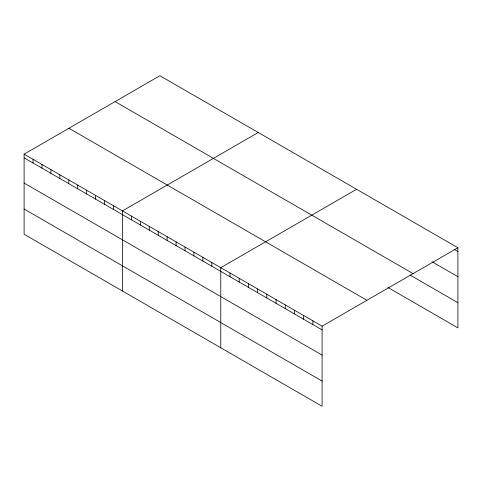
<?xml version="1.0" encoding="UTF-8"?>
<svg xmlns="http://www.w3.org/2000/svg" width="482" height="482" viewBox="0 0 482 482"><rect width="100%" height="100%" fill="white"/><g stroke="black" fill="none" stroke-linecap="round" stroke-linejoin="round"><path stroke-width="0.72" d="M322.097 355.101L322.097 326.175L24.1 154.132L24.1 234.228L322.097 406.278L322.097 355.101L24.1 183.052M387.896 287.453L457.9 327.868L457.9 247.772L159.904 75.722L24.1 154.132M258.244 132.496L122.44 210.905L122.44 291.007M356.584 189.275L220.774 267.679L220.774 347.781M322.097 326.175L457.9 247.772M454.213 249.357L457.9 251.49M432.107 261.804L457.9 276.692M115.09 101.6L413.086 273.643M410.001 275.011L457.9 302.666M68.914 128.254L366.91 300.304M24.1 157.849L322.097 329.893M24.1 209.025L322.097 381.069M312.884 320.855L312.884 324.573M303.672 315.541L303.672 319.259M294.46 310.221L294.46 313.939M285.254 304.907L285.254 308.625M276.041 299.587L276.041 303.305M266.829 294.267L266.829 297.984M257.617 288.953L257.617 292.67M248.411 283.633L248.411 287.35M239.199 278.313L239.199 282.03M229.986 272.999L229.986 276.716M211.839 262.521L211.839 266.239M202.898 257.358L202.898 261.075M193.957 252.194L193.957 255.912M185.016 247.037L185.016 250.754M176.075 241.874L176.075 245.591M167.14 236.71L167.14 240.428M158.198 231.553L158.198 235.27M149.257 226.389L149.257 230.107M140.316 221.226L140.316 224.943M131.375 216.069L131.375 219.786M113.499 205.742L113.499 209.459M104.558 200.584L104.558 204.302M95.617 195.421L95.617 199.138M86.682 190.257L86.682 193.975M77.741 185.1L77.741 188.817M68.799 179.937L68.799 183.654M59.858 174.773L59.858 178.491M50.917 169.616L50.917 173.333M41.982 164.452L41.982 168.17M33.041 159.289L33.041 163.006"/></g></svg>
